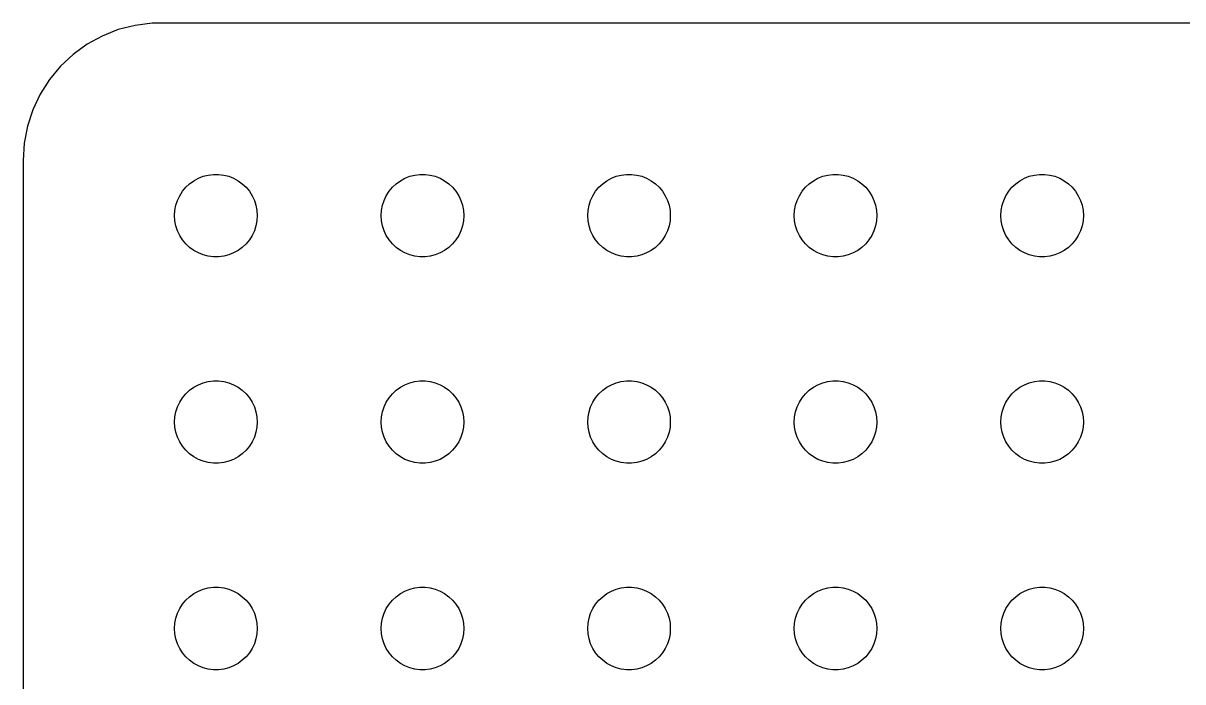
# Model space of a CAD drawing. Header units: metres. Extents: x -44 to 44, y 140 to 346.
# Drawn here: x -44.5 to -2.39, y 268.06 to 291.99 of the extents above; entities that cross this region are included whole.
import ezdxf

# ---------------------------------------------------------------- set-up
doc = ezdxf.new("R2010")
doc.units = ezdxf.units.M

msp = doc.modelspace()

# ---------------------------------------------------------------- linework, layer by layer
for p, q in [((-40.4369, 291.911), (-41.0451, 291.755)), ((-39.8139, 291.99), (-40.4369, 291.911)), ((39.8139, 291.99), (-39.8139, 291.99)), ((-41.6289, 291.524), (-42.1791, 291.222)), ((-41.0451, 291.755), (-41.6289, 291.524)), ((-42.1791, 291.222), (-42.6871, 290.853)), ((-42.6871, 290.853), (-43.1448, 290.423)), ((-43.1448, 290.423), (-43.5451, 289.939)), ((-43.5451, 289.939), (-43.8815, 289.409)), ((-43.8815, 289.409), (-44.1489, 288.841)), ((-44.1489, 288.841), (-44.3429, 288.243)), ((-44.3429, 288.243), (-44.4606, 287.627)), ((-44.4606, 287.627), (-44.5, 287)), ((-44.5, 287), (-44.5, 253)), ((-38.3037, 286.266), (-38.1387, 286.357)), ((-38.1387, 286.357), (-37.9635, 286.427)), ((-37.9635, 286.427), (-37.7811, 286.473)), ((-37.7811, 286.473), (-37.5942, 286.497)), ((-37.5942, 286.497), (-37.4058, 286.497)), ((-37.4058, 286.497), (-37.2189, 286.473)), ((-37.2189, 286.473), (-37.0365, 286.427)), ((-37.0365, 286.427), (-36.8613, 286.357)), ((-36.8613, 286.357), (-36.6963, 286.266)), ((-30.8037, 286.266), (-30.6387, 286.357)), ((-30.6387, 286.357), (-30.4635, 286.427)), ((-30.4635, 286.427), (-30.2811, 286.473)), ((-30.2811, 286.473), (-30.0942, 286.497)), ((-30.0942, 286.497), (-29.9058, 286.497)), ((-29.9058, 286.497), (-29.7189, 286.473)), ((-29.7189, 286.473), (-29.5365, 286.427)), ((-29.5365, 286.427), (-29.3613, 286.357)), ((-29.3613, 286.357), (-29.1963, 286.266)), ((-23.3037, 286.266), (-23.1387, 286.357)), ((-23.1387, 286.357), (-22.9635, 286.427)), ((-22.9635, 286.427), (-22.7811, 286.473)), ((-22.7811, 286.473), (-22.5942, 286.497)), ((-22.5942, 286.497), (-22.4058, 286.497)), ((-22.4058, 286.497), (-22.2189, 286.473)), ((-22.2189, 286.473), (-22.0365, 286.427)), ((-22.0365, 286.427), (-21.8613, 286.357)), ((-21.8613, 286.357), (-21.6963, 286.266)), ((-15.8037, 286.266), (-15.6387, 286.357)), ((-15.6387, 286.357), (-15.4635, 286.427)), ((-15.4635, 286.427), (-15.2811, 286.473)), ((-15.2811, 286.473), (-15.0942, 286.497)), ((-15.0942, 286.497), (-14.9058, 286.497)), ((-14.9058, 286.497), (-14.7189, 286.473)), ((-14.7189, 286.473), (-14.5365, 286.427)), ((-14.5365, 286.427), (-14.3613, 286.357)), ((-14.3613, 286.357), (-14.1963, 286.266)), ((-8.30373, 286.266), (-8.13866, 286.357)), ((-8.13866, 286.357), (-7.96352, 286.427)), ((-7.96352, 286.427), (-7.78107, 286.473)), ((-7.78107, 286.473), (-7.59418, 286.497)), ((-7.59418, 286.497), (-7.40581, 286.497)), ((-7.40581, 286.497), (-7.21892, 286.473)), ((-7.21892, 286.473), (-7.03647, 286.427)), ((-7.03647, 286.427), (-6.86133, 286.357)), ((-6.86133, 286.357), (-6.69626, 286.266)), ((-38.7135, 285.882), (-38.5934, 286.027)), ((-38.5934, 286.027), (-38.4561, 286.156)), ((-38.4561, 286.156), (-38.3037, 286.266)), ((-36.6963, 286.266), (-36.5439, 286.156)), ((-36.5439, 286.156), (-36.4065, 286.027)), ((-36.4065, 286.027), (-36.2865, 285.882)), ((-31.2135, 285.882), (-31.0934, 286.027)), ((-31.0934, 286.027), (-30.9561, 286.156)), ((-30.9561, 286.156), (-30.8037, 286.266)), ((-29.1963, 286.266), (-29.0439, 286.156)), ((-29.0439, 286.156), (-28.9065, 286.027)), ((-28.9065, 286.027), (-28.7865, 285.882)), ((-23.7135, 285.882), (-23.5934, 286.027)), ((-23.5934, 286.027), (-23.4561, 286.156)), ((-23.4561, 286.156), (-23.3037, 286.266)), ((-21.6963, 286.266), (-21.5439, 286.156)), ((-21.5439, 286.156), (-21.4065, 286.027)), ((-21.4065, 286.027), (-21.2865, 285.882)), ((-16.2135, 285.882), (-16.0934, 286.027)), ((-16.0934, 286.027), (-15.9561, 286.156)), ((-15.9561, 286.156), (-15.8037, 286.266)), ((-14.1963, 286.266), (-14.0439, 286.156)), ((-14.0439, 286.156), (-13.9065, 286.027)), ((-13.9065, 286.027), (-13.7865, 285.882)), ((-8.71352, 285.882), (-8.59344, 286.027)), ((-8.59344, 286.027), (-8.45613, 286.156)), ((-8.45613, 286.156), (-8.30373, 286.266)), ((-6.69626, 286.266), (-6.54385, 286.156)), ((-6.54385, 286.156), (-6.40654, 286.027)), ((-6.40654, 286.027), (-6.28647, 285.882)), ((-38.9529, 285.373), (-38.8947, 285.552)), ((-38.8947, 285.552), (-38.8145, 285.723)), ((-38.8145, 285.723), (-38.7135, 285.882)), ((-36.2865, 285.882), (-36.1855, 285.723)), ((-36.1855, 285.723), (-36.1053, 285.552)), ((-36.1053, 285.552), (-36.0471, 285.373)), ((-31.4529, 285.373), (-31.3947, 285.552)), ((-31.3947, 285.552), (-31.3145, 285.723)), ((-31.3145, 285.723), (-31.2135, 285.882)), ((-28.7865, 285.882), (-28.6855, 285.723)), ((-28.6855, 285.723), (-28.6053, 285.552)), ((-28.6053, 285.552), (-28.5471, 285.373)), ((-23.9529, 285.373), (-23.8947, 285.552)), ((-23.8947, 285.552), (-23.8145, 285.723)), ((-23.8145, 285.723), (-23.7135, 285.882)), ((-21.2865, 285.882), (-21.1855, 285.723)), ((-21.1855, 285.723), (-21.1053, 285.552)), ((-21.1053, 285.552), (-21.0471, 285.373)), ((-16.4529, 285.373), (-16.3947, 285.552)), ((-16.3947, 285.552), (-16.3145, 285.723)), ((-16.3145, 285.723), (-16.2135, 285.882)), ((-13.7865, 285.882), (-13.6855, 285.723)), ((-13.6855, 285.723), (-13.6053, 285.552)), ((-13.6053, 285.552), (-13.5471, 285.373)), ((-8.95287, 285.373), (-8.89465, 285.552)), ((-8.89465, 285.552), (-8.81445, 285.723)), ((-8.81445, 285.723), (-8.71352, 285.882)), ((-6.28647, 285.882), (-6.18553, 285.723)), ((-6.18553, 285.723), (-6.10533, 285.552)), ((-6.10533, 285.552), (-6.04712, 285.373)), ((-39, 285), (-38.9882, 285.188)), ((-38.9882, 285.188), (-38.9529, 285.373)), ((-36.0471, 285.373), (-36.0118, 285.188)), ((-36.0118, 285.188), (-36, 285)), ((-31.5, 285), (-31.4882, 285.188)), ((-31.4882, 285.188), (-31.4529, 285.373)), ((-28.5471, 285.373), (-28.5118, 285.188)), ((-28.5118, 285.188), (-28.5, 285)), ((-24, 285), (-23.9882, 285.188)), ((-23.9882, 285.188), (-23.9529, 285.373)), ((-21.0471, 285.373), (-21.0118, 285.188)), ((-21.0118, 285.188), (-21, 285)), ((-16.5, 285), (-16.4882, 285.188)), ((-16.4882, 285.188), (-16.4529, 285.373)), ((-13.5471, 285.373), (-13.5118, 285.188)), ((-13.5118, 285.188), (-13.5, 285)), ((-9, 285), (-8.98816, 285.188)), ((-8.98816, 285.188), (-8.95287, 285.373)), ((-6.04712, 285.373), (-6.01183, 285.188)), ((-6.01183, 285.188), (-6, 285)), ((-38.9882, 284.812), (-39, 285)), ((-38.9529, 284.627), (-38.9882, 284.812)), ((-36.0118, 284.812), (-36.0471, 284.627)), ((-36, 285), (-36.0118, 284.812)), ((-31.4882, 284.812), (-31.5, 285)), ((-31.4529, 284.627), (-31.4882, 284.812)), ((-28.5118, 284.812), (-28.5471, 284.627)), ((-28.5, 285), (-28.5118, 284.812)), ((-23.9882, 284.812), (-24, 285)), ((-23.9529, 284.627), (-23.9882, 284.812)), ((-21.0118, 284.812), (-21.0471, 284.627)), ((-21, 285), (-21.0118, 284.812)), ((-16.4882, 284.812), (-16.5, 285)), ((-16.4529, 284.627), (-16.4882, 284.812)), ((-13.5118, 284.812), (-13.5471, 284.627)), ((-13.5, 285), (-13.5118, 284.812)), ((-8.98816, 284.812), (-9, 285)), ((-8.95287, 284.627), (-8.98816, 284.812)), ((-6.01183, 284.812), (-6.04712, 284.627)), ((-6, 285), (-6.01183, 284.812)), ((-38.8947, 284.448), (-38.9529, 284.627)), ((-38.8145, 284.277), (-38.8947, 284.448)), ((-38.7135, 284.118), (-38.8145, 284.277)), ((-36.1855, 284.277), (-36.2865, 284.118)), ((-36.1053, 284.448), (-36.1855, 284.277)), ((-36.0471, 284.627), (-36.1053, 284.448)), ((-31.3947, 284.448), (-31.4529, 284.627)), ((-31.3145, 284.277), (-31.3947, 284.448)), ((-31.2135, 284.118), (-31.3145, 284.277)), ((-28.6855, 284.277), (-28.7865, 284.118)), ((-28.6053, 284.448), (-28.6855, 284.277)), ((-28.5471, 284.627), (-28.6053, 284.448)), ((-23.8947, 284.448), (-23.9529, 284.627)), ((-23.8145, 284.277), (-23.8947, 284.448)), ((-23.7135, 284.118), (-23.8145, 284.277)), ((-21.1855, 284.277), (-21.2865, 284.118)), ((-21.1053, 284.448), (-21.1855, 284.277)), ((-21.0471, 284.627), (-21.1053, 284.448)), ((-16.3947, 284.448), (-16.4529, 284.627)), ((-16.3145, 284.277), (-16.3947, 284.448)), ((-16.2135, 284.118), (-16.3145, 284.277)), ((-13.6855, 284.277), (-13.7865, 284.118)), ((-13.6053, 284.448), (-13.6855, 284.277)), ((-13.5471, 284.627), (-13.6053, 284.448)), ((-8.89465, 284.448), (-8.95287, 284.627)), ((-8.81445, 284.277), (-8.89465, 284.448)), ((-8.71352, 284.118), (-8.81445, 284.277)), ((-6.18553, 284.277), (-6.28647, 284.118)), ((-6.10533, 284.448), (-6.18553, 284.277)), ((-6.04712, 284.627), (-6.10533, 284.448)), ((-38.5934, 283.973), (-38.7135, 284.118)), ((-38.4561, 283.844), (-38.5934, 283.973)), ((-38.3037, 283.734), (-38.4561, 283.844)), ((-36.5439, 283.844), (-36.6963, 283.734)), ((-36.4065, 283.973), (-36.5439, 283.844)), ((-36.2865, 284.118), (-36.4065, 283.973)), ((-31.0934, 283.973), (-31.2135, 284.118)), ((-30.9561, 283.844), (-31.0934, 283.973)), ((-30.8037, 283.734), (-30.9561, 283.844)), ((-29.0439, 283.844), (-29.1963, 283.734)), ((-28.9065, 283.973), (-29.0439, 283.844)), ((-28.7865, 284.118), (-28.9065, 283.973)), ((-23.5934, 283.973), (-23.7135, 284.118)), ((-23.4561, 283.844), (-23.5934, 283.973)), ((-23.3037, 283.734), (-23.4561, 283.844)), ((-21.5439, 283.844), (-21.6963, 283.734)), ((-21.4065, 283.973), (-21.5439, 283.844)), ((-21.2865, 284.118), (-21.4065, 283.973)), ((-16.0934, 283.973), (-16.2135, 284.118)), ((-15.9561, 283.844), (-16.0934, 283.973)), ((-15.8037, 283.734), (-15.9561, 283.844)), ((-14.0439, 283.844), (-14.1963, 283.734)), ((-13.9065, 283.973), (-14.0439, 283.844)), ((-13.7865, 284.118), (-13.9065, 283.973)), ((-8.59344, 283.973), (-8.71352, 284.118)), ((-8.45613, 283.844), (-8.59344, 283.973)), ((-8.30373, 283.734), (-8.45613, 283.844)), ((-6.54385, 283.844), (-6.69626, 283.734)), ((-6.40654, 283.973), (-6.54385, 283.844)), ((-6.28647, 284.118), (-6.40654, 283.973)), ((-38.1387, 283.643), (-38.3037, 283.734)), ((-37.9635, 283.573), (-38.1387, 283.643)), ((-37.7811, 283.527), (-37.9635, 283.573)), ((-37.5942, 283.503), (-37.7811, 283.527)), ((-37.4058, 283.503), (-37.5942, 283.503)), ((-37.2189, 283.527), (-37.4058, 283.503)), ((-37.0365, 283.573), (-37.2189, 283.527)), ((-36.8613, 283.643), (-37.0365, 283.573)), ((-36.6963, 283.734), (-36.8613, 283.643)), ((-30.6387, 283.643), (-30.8037, 283.734)), ((-30.4635, 283.573), (-30.6387, 283.643)), ((-30.2811, 283.527), (-30.4635, 283.573)), ((-30.0942, 283.503), (-30.2811, 283.527)), ((-29.9058, 283.503), (-30.0942, 283.503)), ((-29.7189, 283.527), (-29.9058, 283.503)), ((-29.5365, 283.573), (-29.7189, 283.527)), ((-29.3613, 283.643), (-29.5365, 283.573)), ((-29.1963, 283.734), (-29.3613, 283.643)), ((-23.1387, 283.643), (-23.3037, 283.734)), ((-22.9635, 283.573), (-23.1387, 283.643)), ((-22.7811, 283.527), (-22.9635, 283.573)), ((-22.5942, 283.503), (-22.7811, 283.527)), ((-22.4058, 283.503), (-22.5942, 283.503)), ((-22.2189, 283.527), (-22.4058, 283.503)), ((-22.0365, 283.573), (-22.2189, 283.527)), ((-21.8613, 283.643), (-22.0365, 283.573)), ((-21.6963, 283.734), (-21.8613, 283.643)), ((-15.6387, 283.643), (-15.8037, 283.734)), ((-15.4635, 283.573), (-15.6387, 283.643)), ((-15.2811, 283.527), (-15.4635, 283.573)), ((-15.0942, 283.503), (-15.2811, 283.527)), ((-14.9058, 283.503), (-15.0942, 283.503)), ((-14.7189, 283.527), (-14.9058, 283.503)), ((-14.5365, 283.573), (-14.7189, 283.527)), ((-14.3613, 283.643), (-14.5365, 283.573)), ((-14.1963, 283.734), (-14.3613, 283.643)), ((-8.13866, 283.643), (-8.30373, 283.734)), ((-7.96352, 283.573), (-8.13866, 283.643)), ((-7.78107, 283.527), (-7.96352, 283.573)), ((-7.59418, 283.503), (-7.78107, 283.527)), ((-7.40581, 283.503), (-7.59418, 283.503)), ((-7.21892, 283.527), (-7.40581, 283.503)), ((-7.03647, 283.573), (-7.21892, 283.527)), ((-6.86133, 283.643), (-7.03647, 283.573)), ((-6.69626, 283.734), (-6.86133, 283.643)), ((-38.3037, 278.766), (-38.1387, 278.857)), ((-38.1387, 278.857), (-37.9635, 278.927)), ((-37.9635, 278.927), (-37.7811, 278.973)), ((-37.7811, 278.973), (-37.5942, 278.997)), ((-37.5942, 278.997), (-37.4058, 278.997)), ((-37.4058, 278.997), (-37.2189, 278.973)), ((-37.2189, 278.973), (-37.0365, 278.927)), ((-37.0365, 278.927), (-36.8613, 278.857)), ((-36.8613, 278.857), (-36.6963, 278.766)), ((-30.8037, 278.766), (-30.6387, 278.857)), ((-30.6387, 278.857), (-30.4635, 278.927)), ((-30.4635, 278.927), (-30.2811, 278.973)), ((-30.2811, 278.973), (-30.0942, 278.997)), ((-30.0942, 278.997), (-29.9058, 278.997)), ((-29.9058, 278.997), (-29.7189, 278.973)), ((-29.7189, 278.973), (-29.5365, 278.927)), ((-29.5365, 278.927), (-29.3613, 278.857)), ((-29.3613, 278.857), (-29.1963, 278.766)), ((-23.3037, 278.766), (-23.1387, 278.857)), ((-23.1387, 278.857), (-22.9635, 278.927)), ((-22.9635, 278.927), (-22.7811, 278.973)), ((-22.7811, 278.973), (-22.5942, 278.997)), ((-22.5942, 278.997), (-22.4058, 278.997)), ((-22.4058, 278.997), (-22.2189, 278.973)), ((-22.2189, 278.973), (-22.0365, 278.927)), ((-22.0365, 278.927), (-21.8613, 278.857)), ((-21.8613, 278.857), (-21.6963, 278.766)), ((-15.8037, 278.766), (-15.6387, 278.857)), ((-15.6387, 278.857), (-15.4635, 278.927)), ((-15.4635, 278.927), (-15.2811, 278.973)), ((-15.2811, 278.973), (-15.0942, 278.997)), ((-15.0942, 278.997), (-14.9058, 278.997)), ((-14.9058, 278.997), (-14.7189, 278.973)), ((-14.7189, 278.973), (-14.5365, 278.927)), ((-14.5365, 278.927), (-14.3613, 278.857)), ((-14.3613, 278.857), (-14.1963, 278.766)), ((-8.30373, 278.766), (-8.13866, 278.857)), ((-8.13866, 278.857), (-7.96352, 278.927)), ((-7.96352, 278.927), (-7.78107, 278.973)), ((-7.78107, 278.973), (-7.59418, 278.997)), ((-7.59418, 278.997), (-7.40581, 278.997)), ((-7.40581, 278.997), (-7.21892, 278.973)), ((-7.21892, 278.973), (-7.03647, 278.927)), ((-7.03647, 278.927), (-6.86133, 278.857)), ((-6.86133, 278.857), (-6.69626, 278.766)), ((-38.8145, 278.223), (-38.7135, 278.382)), ((-38.7135, 278.382), (-38.5934, 278.527)), ((-38.5934, 278.527), (-38.4561, 278.656)), ((-38.4561, 278.656), (-38.3037, 278.766)), ((-36.6963, 278.766), (-36.5439, 278.656)), ((-36.5439, 278.656), (-36.4065, 278.527)), ((-36.4065, 278.527), (-36.2865, 278.382)), ((-36.2865, 278.382), (-36.1855, 278.223)), ((-31.3145, 278.223), (-31.2135, 278.382)), ((-31.2135, 278.382), (-31.0934, 278.527)), ((-31.0934, 278.527), (-30.9561, 278.656)), ((-30.9561, 278.656), (-30.8037, 278.766)), ((-29.1963, 278.766), (-29.0439, 278.656)), ((-29.0439, 278.656), (-28.9065, 278.527)), ((-28.9065, 278.527), (-28.7865, 278.382)), ((-28.7865, 278.382), (-28.6855, 278.223)), ((-23.8145, 278.223), (-23.7135, 278.382)), ((-23.7135, 278.382), (-23.5934, 278.527)), ((-23.5934, 278.527), (-23.4561, 278.656)), ((-23.4561, 278.656), (-23.3037, 278.766)), ((-21.6963, 278.766), (-21.5439, 278.656)), ((-21.5439, 278.656), (-21.4065, 278.527)), ((-21.4065, 278.527), (-21.2865, 278.382)), ((-21.2865, 278.382), (-21.1855, 278.223)), ((-16.3145, 278.223), (-16.2135, 278.382)), ((-16.2135, 278.382), (-16.0934, 278.527)), ((-16.0934, 278.527), (-15.9561, 278.656)), ((-15.9561, 278.656), (-15.8037, 278.766)), ((-14.1963, 278.766), (-14.0439, 278.656)), ((-14.0439, 278.656), (-13.9065, 278.527)), ((-13.9065, 278.527), (-13.7865, 278.382)), ((-13.7865, 278.382), (-13.6855, 278.223)), ((-8.81445, 278.223), (-8.71352, 278.382)), ((-8.71352, 278.382), (-8.59344, 278.527)), ((-8.59344, 278.527), (-8.45613, 278.656)), ((-8.45613, 278.656), (-8.30373, 278.766)), ((-6.69626, 278.766), (-6.54385, 278.656)), ((-6.54385, 278.656), (-6.40654, 278.527)), ((-6.40654, 278.527), (-6.28647, 278.382)), ((-6.28647, 278.382), (-6.18553, 278.223)), ((-38.9529, 277.873), (-38.8947, 278.052)), ((-38.8947, 278.052), (-38.8145, 278.223)), ((-36.1855, 278.223), (-36.1053, 278.052)), ((-36.1053, 278.052), (-36.0471, 277.873)), ((-31.4529, 277.873), (-31.3947, 278.052)), ((-31.3947, 278.052), (-31.3145, 278.223)), ((-28.6855, 278.223), (-28.6053, 278.052)), ((-28.6053, 278.052), (-28.5471, 277.873)), ((-23.9529, 277.873), (-23.8947, 278.052)), ((-23.8947, 278.052), (-23.8145, 278.223)), ((-21.1855, 278.223), (-21.1053, 278.052)), ((-21.1053, 278.052), (-21.0471, 277.873)), ((-16.4529, 277.873), (-16.3947, 278.052)), ((-16.3947, 278.052), (-16.3145, 278.223)), ((-13.6855, 278.223), (-13.6053, 278.052)), ((-13.6053, 278.052), (-13.5471, 277.873)), ((-8.95287, 277.873), (-8.89465, 278.052)), ((-8.89465, 278.052), (-8.81445, 278.223)), ((-6.18553, 278.223), (-6.10533, 278.052)), ((-6.10533, 278.052), (-6.04712, 277.873)), ((-39, 277.5), (-38.9882, 277.688)), ((-38.9882, 277.688), (-38.9529, 277.873)), ((-36.0471, 277.873), (-36.0118, 277.688)), ((-36.0118, 277.688), (-36, 277.5)), ((-31.5, 277.5), (-31.4882, 277.688)), ((-31.4882, 277.688), (-31.4529, 277.873)), ((-28.5471, 277.873), (-28.5118, 277.688)), ((-28.5118, 277.688), (-28.5, 277.5)), ((-24, 277.5), (-23.9882, 277.688)), ((-23.9882, 277.688), (-23.9529, 277.873)), ((-21.0471, 277.873), (-21.0118, 277.688)), ((-21.0118, 277.688), (-21, 277.5)), ((-16.5, 277.5), (-16.4882, 277.688)), ((-16.4882, 277.688), (-16.4529, 277.873)), ((-13.5471, 277.873), (-13.5118, 277.688)), ((-13.5118, 277.688), (-13.5, 277.5)), ((-9, 277.5), (-8.98816, 277.688)), ((-8.98816, 277.688), (-8.95287, 277.873)), ((-6.04712, 277.873), (-6.01183, 277.688)), ((-6.01183, 277.688), (-6, 277.5)), ((-38.9882, 277.312), (-39, 277.5)), ((-38.9529, 277.127), (-38.9882, 277.312)), ((-38.8947, 276.948), (-38.9529, 277.127)), ((-36.0471, 277.127), (-36.1053, 276.948)), ((-36.0118, 277.312), (-36.0471, 277.127)), ((-36, 277.5), (-36.0118, 277.312)), ((-31.4882, 277.312), (-31.5, 277.5)), ((-31.4529, 277.127), (-31.4882, 277.312)), ((-31.3947, 276.948), (-31.4529, 277.127)), ((-28.5471, 277.127), (-28.6053, 276.948)), ((-28.5118, 277.312), (-28.5471, 277.127)), ((-28.5, 277.5), (-28.5118, 277.312)), ((-23.9882, 277.312), (-24, 277.5)), ((-23.9529, 277.127), (-23.9882, 277.312)), ((-23.8947, 276.948), (-23.9529, 277.127)), ((-21.0471, 277.127), (-21.1053, 276.948)), ((-21.0118, 277.312), (-21.0471, 277.127)), ((-21, 277.5), (-21.0118, 277.312)), ((-16.4882, 277.312), (-16.5, 277.5)), ((-16.4529, 277.127), (-16.4882, 277.312)), ((-16.3947, 276.948), (-16.4529, 277.127)), ((-13.5471, 277.127), (-13.6053, 276.948)), ((-13.5118, 277.312), (-13.5471, 277.127)), ((-13.5, 277.5), (-13.5118, 277.312)), ((-8.98816, 277.312), (-9, 277.5)), ((-8.95287, 277.127), (-8.98816, 277.312)), ((-8.89465, 276.948), (-8.95287, 277.127)), ((-6.04712, 277.127), (-6.10533, 276.948)), ((-6.01183, 277.312), (-6.04712, 277.127)), ((-6, 277.5), (-6.01183, 277.312)), ((-38.8145, 276.777), (-38.8947, 276.948)), ((-38.7135, 276.618), (-38.8145, 276.777)), ((-36.1855, 276.777), (-36.2865, 276.618)), ((-36.1053, 276.948), (-36.1855, 276.777)), ((-31.3145, 276.777), (-31.3947, 276.948)), ((-31.2135, 276.618), (-31.3145, 276.777)), ((-28.6855, 276.777), (-28.7865, 276.618)), ((-28.6053, 276.948), (-28.6855, 276.777)), ((-23.8145, 276.777), (-23.8947, 276.948)), ((-23.7135, 276.618), (-23.8145, 276.777)), ((-21.1855, 276.777), (-21.2865, 276.618)), ((-21.1053, 276.948), (-21.1855, 276.777)), ((-16.3145, 276.777), (-16.3947, 276.948)), ((-16.2135, 276.618), (-16.3145, 276.777)), ((-13.6855, 276.777), (-13.7865, 276.618)), ((-13.6053, 276.948), (-13.6855, 276.777)), ((-8.81445, 276.777), (-8.89465, 276.948)), ((-8.71352, 276.618), (-8.81445, 276.777)), ((-6.18553, 276.777), (-6.28647, 276.618)), ((-6.10533, 276.948), (-6.18553, 276.777)), ((-38.5934, 276.473), (-38.7135, 276.618)), ((-38.4561, 276.344), (-38.5934, 276.473)), ((-38.3037, 276.234), (-38.4561, 276.344)), ((-36.5439, 276.344), (-36.6963, 276.234)), ((-36.4065, 276.473), (-36.5439, 276.344)), ((-36.2865, 276.618), (-36.4065, 276.473)), ((-31.0934, 276.473), (-31.2135, 276.618)), ((-30.9561, 276.344), (-31.0934, 276.473)), ((-30.8037, 276.234), (-30.9561, 276.344)), ((-29.0439, 276.344), (-29.1963, 276.234)), ((-28.9065, 276.473), (-29.0439, 276.344)), ((-28.7865, 276.618), (-28.9065, 276.473)), ((-23.5934, 276.473), (-23.7135, 276.618)), ((-23.4561, 276.344), (-23.5934, 276.473)), ((-23.3037, 276.234), (-23.4561, 276.344)), ((-21.5439, 276.344), (-21.6963, 276.234)), ((-21.4065, 276.473), (-21.5439, 276.344)), ((-21.2865, 276.618), (-21.4065, 276.473)), ((-16.0934, 276.473), (-16.2135, 276.618)), ((-15.9561, 276.344), (-16.0934, 276.473)), ((-15.8037, 276.234), (-15.9561, 276.344)), ((-14.0439, 276.344), (-14.1963, 276.234)), ((-13.9065, 276.473), (-14.0439, 276.344)), ((-13.7865, 276.618), (-13.9065, 276.473)), ((-8.59344, 276.473), (-8.71352, 276.618)), ((-8.45613, 276.344), (-8.59344, 276.473)), ((-8.30373, 276.234), (-8.45613, 276.344)), ((-6.54385, 276.344), (-6.69626, 276.234)), ((-6.40654, 276.473), (-6.54385, 276.344)), ((-6.28647, 276.618), (-6.40654, 276.473)), ((-38.1387, 276.143), (-38.3037, 276.234)), ((-37.9635, 276.073), (-38.1387, 276.143)), ((-37.7811, 276.027), (-37.9635, 276.073)), ((-37.5942, 276.003), (-37.7811, 276.027)), ((-37.4058, 276.003), (-37.5942, 276.003)), ((-37.2189, 276.027), (-37.4058, 276.003)), ((-37.0365, 276.073), (-37.2189, 276.027)), ((-36.8613, 276.143), (-37.0365, 276.073)), ((-36.6963, 276.234), (-36.8613, 276.143)), ((-30.6387, 276.143), (-30.8037, 276.234)), ((-30.4635, 276.073), (-30.6387, 276.143)), ((-30.2811, 276.027), (-30.4635, 276.073)), ((-30.0942, 276.003), (-30.2811, 276.027)), ((-29.9058, 276.003), (-30.0942, 276.003)), ((-29.7189, 276.027), (-29.9058, 276.003)), ((-29.5365, 276.073), (-29.7189, 276.027)), ((-29.3613, 276.143), (-29.5365, 276.073)), ((-29.1963, 276.234), (-29.3613, 276.143)), ((-23.1387, 276.143), (-23.3037, 276.234)), ((-22.9635, 276.073), (-23.1387, 276.143)), ((-22.7811, 276.027), (-22.9635, 276.073)), ((-22.5942, 276.003), (-22.7811, 276.027)), ((-22.4058, 276.003), (-22.5942, 276.003)), ((-22.2189, 276.027), (-22.4058, 276.003)), ((-22.0365, 276.073), (-22.2189, 276.027)), ((-21.8613, 276.143), (-22.0365, 276.073)), ((-21.6963, 276.234), (-21.8613, 276.143)), ((-15.6387, 276.143), (-15.8037, 276.234)), ((-15.4635, 276.073), (-15.6387, 276.143)), ((-15.2811, 276.027), (-15.4635, 276.073)), ((-15.0942, 276.003), (-15.2811, 276.027)), ((-14.9058, 276.003), (-15.0942, 276.003)), ((-14.7189, 276.027), (-14.9058, 276.003)), ((-14.5365, 276.073), (-14.7189, 276.027)), ((-14.3613, 276.143), (-14.5365, 276.073)), ((-14.1963, 276.234), (-14.3613, 276.143)), ((-8.13866, 276.143), (-8.30373, 276.234)), ((-7.96352, 276.073), (-8.13866, 276.143)), ((-7.78107, 276.027), (-7.96352, 276.073)), ((-7.59418, 276.003), (-7.78107, 276.027)), ((-7.40581, 276.003), (-7.59418, 276.003)), ((-7.21892, 276.027), (-7.40581, 276.003)), ((-7.03647, 276.073), (-7.21892, 276.027)), ((-6.86133, 276.143), (-7.03647, 276.073)), ((-6.69626, 276.234), (-6.86133, 276.143)), ((-38.4561, 271.156), (-38.3037, 271.266)), ((-38.3037, 271.266), (-38.1387, 271.357)), ((-38.1387, 271.357), (-37.9635, 271.427)), ((-37.9635, 271.427), (-37.7811, 271.473)), ((-37.7811, 271.473), (-37.5942, 271.497)), ((-37.5942, 271.497), (-37.4058, 271.497)), ((-37.4058, 271.497), (-37.2189, 271.473)), ((-37.2189, 271.473), (-37.0365, 271.427)), ((-37.0365, 271.427), (-36.8613, 271.357)), ((-36.8613, 271.357), (-36.6963, 271.266)), ((-36.6963, 271.266), (-36.5439, 271.156)), ((-30.9561, 271.156), (-30.8037, 271.266)), ((-30.8037, 271.266), (-30.6387, 271.357)), ((-30.6387, 271.357), (-30.4635, 271.427)), ((-30.4635, 271.427), (-30.2811, 271.473)), ((-30.2811, 271.473), (-30.0942, 271.497)), ((-30.0942, 271.497), (-29.9058, 271.497)), ((-29.9058, 271.497), (-29.7189, 271.473)), ((-29.7189, 271.473), (-29.5365, 271.427)), ((-29.5365, 271.427), (-29.3613, 271.357)), ((-29.3613, 271.357), (-29.1963, 271.266)), ((-29.1963, 271.266), (-29.0439, 271.156)), ((-23.4561, 271.156), (-23.3037, 271.266)), ((-23.3037, 271.266), (-23.1387, 271.357)), ((-23.1387, 271.357), (-22.9635, 271.427)), ((-22.9635, 271.427), (-22.7811, 271.473)), ((-22.7811, 271.473), (-22.5942, 271.497)), ((-22.5942, 271.497), (-22.4058, 271.497)), ((-22.4058, 271.497), (-22.2189, 271.473)), ((-22.2189, 271.473), (-22.0365, 271.427)), ((-22.0365, 271.427), (-21.8613, 271.357)), ((-21.8613, 271.357), (-21.6963, 271.266)), ((-21.6963, 271.266), (-21.5439, 271.156)), ((-15.9561, 271.156), (-15.8037, 271.266)), ((-15.8037, 271.266), (-15.6387, 271.357)), ((-15.6387, 271.357), (-15.4635, 271.427)), ((-15.4635, 271.427), (-15.2811, 271.473)), ((-15.2811, 271.473), (-15.0942, 271.497)), ((-15.0942, 271.497), (-14.9058, 271.497)), ((-14.9058, 271.497), (-14.7189, 271.473)), ((-14.7189, 271.473), (-14.5365, 271.427)), ((-14.5365, 271.427), (-14.3613, 271.357)), ((-14.3613, 271.357), (-14.1963, 271.266)), ((-14.1963, 271.266), (-14.0439, 271.156)), ((-8.45613, 271.156), (-8.30373, 271.266)), ((-8.30373, 271.266), (-8.13866, 271.357)), ((-8.13866, 271.357), (-7.96352, 271.427)), ((-7.96352, 271.427), (-7.78107, 271.473)), ((-7.78107, 271.473), (-7.59418, 271.497)), ((-7.59418, 271.497), (-7.40581, 271.497)), ((-7.40581, 271.497), (-7.21892, 271.473)), ((-7.21892, 271.473), (-7.03647, 271.427)), ((-7.03647, 271.427), (-6.86133, 271.357)), ((-6.86133, 271.357), (-6.69626, 271.266)), ((-6.69626, 271.266), (-6.54385, 271.156)), ((-38.8145, 270.723), (-38.7135, 270.882)), ((-38.7135, 270.882), (-38.5934, 271.027)), ((-38.5934, 271.027), (-38.4561, 271.156)), ((-36.5439, 271.156), (-36.4065, 271.027)), ((-36.4065, 271.027), (-36.2865, 270.882)), ((-36.2865, 270.882), (-36.1855, 270.723)), ((-31.3145, 270.723), (-31.2135, 270.882)), ((-31.2135, 270.882), (-31.0934, 271.027)), ((-31.0934, 271.027), (-30.9561, 271.156)), ((-29.0439, 271.156), (-28.9065, 271.027)), ((-28.9065, 271.027), (-28.7865, 270.882)), ((-28.7865, 270.882), (-28.6855, 270.723)), ((-23.8145, 270.723), (-23.7135, 270.882)), ((-23.7135, 270.882), (-23.5934, 271.027)), ((-23.5934, 271.027), (-23.4561, 271.156)), ((-21.5439, 271.156), (-21.4065, 271.027)), ((-21.4065, 271.027), (-21.2865, 270.882)), ((-21.2865, 270.882), (-21.1855, 270.723)), ((-16.3145, 270.723), (-16.2135, 270.882)), ((-16.2135, 270.882), (-16.0934, 271.027)), ((-16.0934, 271.027), (-15.9561, 271.156)), ((-14.0439, 271.156), (-13.9065, 271.027)), ((-13.9065, 271.027), (-13.7865, 270.882)), ((-13.7865, 270.882), (-13.6855, 270.723)), ((-8.81445, 270.723), (-8.71352, 270.882)), ((-8.71352, 270.882), (-8.59344, 271.027)), ((-8.59344, 271.027), (-8.45613, 271.156)), ((-6.54385, 271.156), (-6.40654, 271.027)), ((-6.40654, 271.027), (-6.28647, 270.882)), ((-6.28647, 270.882), (-6.18553, 270.723)), ((-38.9882, 270.188), (-38.9529, 270.373)), ((-38.9529, 270.373), (-38.8947, 270.552)), ((-38.8947, 270.552), (-38.8145, 270.723)), ((-36.1855, 270.723), (-36.1053, 270.552)), ((-36.1053, 270.552), (-36.0471, 270.373)), ((-36.0471, 270.373), (-36.0118, 270.188)), ((-31.4882, 270.188), (-31.4529, 270.373)), ((-31.4529, 270.373), (-31.3947, 270.552)), ((-31.3947, 270.552), (-31.3145, 270.723)), ((-28.6855, 270.723), (-28.6053, 270.552)), ((-28.6053, 270.552), (-28.5471, 270.373)), ((-28.5471, 270.373), (-28.5118, 270.188)), ((-23.9882, 270.188), (-23.9529, 270.373)), ((-23.9529, 270.373), (-23.8947, 270.552)), ((-23.8947, 270.552), (-23.8145, 270.723)), ((-21.1855, 270.723), (-21.1053, 270.552)), ((-21.1053, 270.552), (-21.0471, 270.373)), ((-21.0471, 270.373), (-21.0118, 270.188)), ((-16.4882, 270.188), (-16.4529, 270.373)), ((-16.4529, 270.373), (-16.3947, 270.552)), ((-16.3947, 270.552), (-16.3145, 270.723)), ((-13.6855, 270.723), (-13.6053, 270.552)), ((-13.6053, 270.552), (-13.5471, 270.373)), ((-13.5471, 270.373), (-13.5118, 270.188)), ((-8.98816, 270.188), (-8.95287, 270.373)), ((-8.95287, 270.373), (-8.89465, 270.552)), ((-8.89465, 270.552), (-8.81445, 270.723)), ((-6.18553, 270.723), (-6.10533, 270.552)), ((-6.10533, 270.552), (-6.04712, 270.373)), ((-6.04712, 270.373), (-6.01183, 270.188)), ((-39, 270), (-38.9882, 270.188)), ((-38.9882, 269.812), (-39, 270)), ((-36.0118, 270.188), (-36, 270)), ((-36, 270), (-36.0118, 269.812)), ((-31.5, 270), (-31.4882, 270.188)), ((-31.4882, 269.812), (-31.5, 270)), ((-28.5118, 270.188), (-28.5, 270)), ((-28.5, 270), (-28.5118, 269.812)), ((-24, 270), (-23.9882, 270.188)), ((-23.9882, 269.812), (-24, 270)), ((-21.0118, 270.188), (-21, 270)), ((-21, 270), (-21.0118, 269.812)), ((-16.5, 270), (-16.4882, 270.188)), ((-16.4882, 269.812), (-16.5, 270)), ((-13.5118, 270.188), (-13.5, 270)), ((-13.5, 270), (-13.5118, 269.812)), ((-9, 270), (-8.98816, 270.188)), ((-8.98816, 269.812), (-9, 270)), ((-6.01183, 270.188), (-6, 270)), ((-6, 270), (-6.01183, 269.812)), ((-38.9529, 269.627), (-38.9882, 269.812)), ((-38.8947, 269.448), (-38.9529, 269.627)), ((-36.0471, 269.627), (-36.1053, 269.448)), ((-36.0118, 269.812), (-36.0471, 269.627)), ((-31.4529, 269.627), (-31.4882, 269.812)), ((-31.3947, 269.448), (-31.4529, 269.627)), ((-28.5471, 269.627), (-28.6053, 269.448)), ((-28.5118, 269.812), (-28.5471, 269.627)), ((-23.9529, 269.627), (-23.9882, 269.812)), ((-23.8947, 269.448), (-23.9529, 269.627)), ((-21.0471, 269.627), (-21.1053, 269.448)), ((-21.0118, 269.812), (-21.0471, 269.627)), ((-16.4529, 269.627), (-16.4882, 269.812)), ((-16.3947, 269.448), (-16.4529, 269.627)), ((-13.5471, 269.627), (-13.6053, 269.448)), ((-13.5118, 269.812), (-13.5471, 269.627)), ((-8.95287, 269.627), (-8.98816, 269.812)), ((-8.89465, 269.448), (-8.95287, 269.627)), ((-6.04712, 269.627), (-6.10533, 269.448)), ((-6.01183, 269.812), (-6.04712, 269.627)), ((-38.8145, 269.277), (-38.8947, 269.448)), ((-38.7135, 269.118), (-38.8145, 269.277)), ((-38.5934, 268.973), (-38.7135, 269.118)), ((-36.2865, 269.118), (-36.4065, 268.973)), ((-36.1855, 269.277), (-36.2865, 269.118)), ((-36.1053, 269.448), (-36.1855, 269.277)), ((-31.3145, 269.277), (-31.3947, 269.448)), ((-31.2135, 269.118), (-31.3145, 269.277)), ((-31.0934, 268.973), (-31.2135, 269.118)), ((-28.7865, 269.118), (-28.9065, 268.973)), ((-28.6855, 269.277), (-28.7865, 269.118)), ((-28.6053, 269.448), (-28.6855, 269.277)), ((-23.8145, 269.277), (-23.8947, 269.448)), ((-23.7135, 269.118), (-23.8145, 269.277)), ((-23.5934, 268.973), (-23.7135, 269.118)), ((-21.2865, 269.118), (-21.4065, 268.973)), ((-21.1855, 269.277), (-21.2865, 269.118)), ((-21.1053, 269.448), (-21.1855, 269.277)), ((-16.3145, 269.277), (-16.3947, 269.448)), ((-16.2135, 269.118), (-16.3145, 269.277)), ((-16.0934, 268.973), (-16.2135, 269.118)), ((-13.7865, 269.118), (-13.9065, 268.973)), ((-13.6855, 269.277), (-13.7865, 269.118)), ((-13.6053, 269.448), (-13.6855, 269.277)), ((-8.81445, 269.277), (-8.89465, 269.448)), ((-8.71352, 269.118), (-8.81445, 269.277)), ((-8.59344, 268.973), (-8.71352, 269.118)), ((-6.28647, 269.118), (-6.40654, 268.973)), ((-6.18553, 269.277), (-6.28647, 269.118)), ((-6.10533, 269.448), (-6.18553, 269.277)), ((-38.4561, 268.844), (-38.5934, 268.973)), ((-38.3037, 268.734), (-38.4561, 268.844)), ((-38.1387, 268.643), (-38.3037, 268.734)), ((-36.6963, 268.734), (-36.8613, 268.643)), ((-36.5439, 268.844), (-36.6963, 268.734)), ((-36.4065, 268.973), (-36.5439, 268.844)), ((-30.9561, 268.844), (-31.0934, 268.973)), ((-30.8037, 268.734), (-30.9561, 268.844)), ((-30.6387, 268.643), (-30.8037, 268.734)), ((-29.1963, 268.734), (-29.3613, 268.643)), ((-29.0439, 268.844), (-29.1963, 268.734)), ((-28.9065, 268.973), (-29.0439, 268.844)), ((-23.4561, 268.844), (-23.5934, 268.973)), ((-23.3037, 268.734), (-23.4561, 268.844)), ((-23.1387, 268.643), (-23.3037, 268.734)), ((-21.6963, 268.734), (-21.8613, 268.643)), ((-21.5439, 268.844), (-21.6963, 268.734)), ((-21.4065, 268.973), (-21.5439, 268.844)), ((-15.9561, 268.844), (-16.0934, 268.973)), ((-15.8037, 268.734), (-15.9561, 268.844)), ((-15.6387, 268.643), (-15.8037, 268.734)), ((-14.1963, 268.734), (-14.3613, 268.643)), ((-14.0439, 268.844), (-14.1963, 268.734)), ((-13.9065, 268.973), (-14.0439, 268.844)), ((-8.45613, 268.844), (-8.59344, 268.973)), ((-8.30373, 268.734), (-8.45613, 268.844)), ((-8.13866, 268.643), (-8.30373, 268.734)), ((-6.69626, 268.734), (-6.86133, 268.643)), ((-6.54385, 268.844), (-6.69626, 268.734)), ((-6.40654, 268.973), (-6.54385, 268.844)), ((-37.9635, 268.573), (-38.1387, 268.643)), ((-37.7811, 268.527), (-37.9635, 268.573)), ((-37.5942, 268.503), (-37.7811, 268.527)), ((-37.4058, 268.503), (-37.5942, 268.503)), ((-37.2189, 268.527), (-37.4058, 268.503)), ((-37.0365, 268.573), (-37.2189, 268.527)), ((-36.8613, 268.643), (-37.0365, 268.573)), ((-30.4635, 268.573), (-30.6387, 268.643)), ((-30.2811, 268.527), (-30.4635, 268.573)), ((-30.0942, 268.503), (-30.2811, 268.527)), ((-29.9058, 268.503), (-30.0942, 268.503)), ((-29.7189, 268.527), (-29.9058, 268.503)), ((-29.5365, 268.573), (-29.7189, 268.527)), ((-29.3613, 268.643), (-29.5365, 268.573)), ((-22.9635, 268.573), (-23.1387, 268.643)), ((-22.7811, 268.527), (-22.9635, 268.573)), ((-22.5942, 268.503), (-22.7811, 268.527)), ((-22.4058, 268.503), (-22.5942, 268.503)), ((-22.2189, 268.527), (-22.4058, 268.503)), ((-22.0365, 268.573), (-22.2189, 268.527)), ((-21.8613, 268.643), (-22.0365, 268.573)), ((-15.4635, 268.573), (-15.6387, 268.643)), ((-15.2811, 268.527), (-15.4635, 268.573)), ((-15.0942, 268.503), (-15.2811, 268.527)), ((-14.9058, 268.503), (-15.0942, 268.503)), ((-14.7189, 268.527), (-14.9058, 268.503)), ((-14.5365, 268.573), (-14.7189, 268.527)), ((-14.3613, 268.643), (-14.5365, 268.573)), ((-7.96352, 268.573), (-8.13866, 268.643)), ((-7.78107, 268.527), (-7.96352, 268.573)), ((-7.59418, 268.503), (-7.78107, 268.527)), ((-7.40581, 268.503), (-7.59418, 268.503)), ((-7.21892, 268.527), (-7.40581, 268.503)), ((-7.03647, 268.573), (-7.21892, 268.527)), ((-6.86133, 268.643), (-7.03647, 268.573))]:
    msp.add_line(p, q)

doc.saveas('drawing.dxf')
